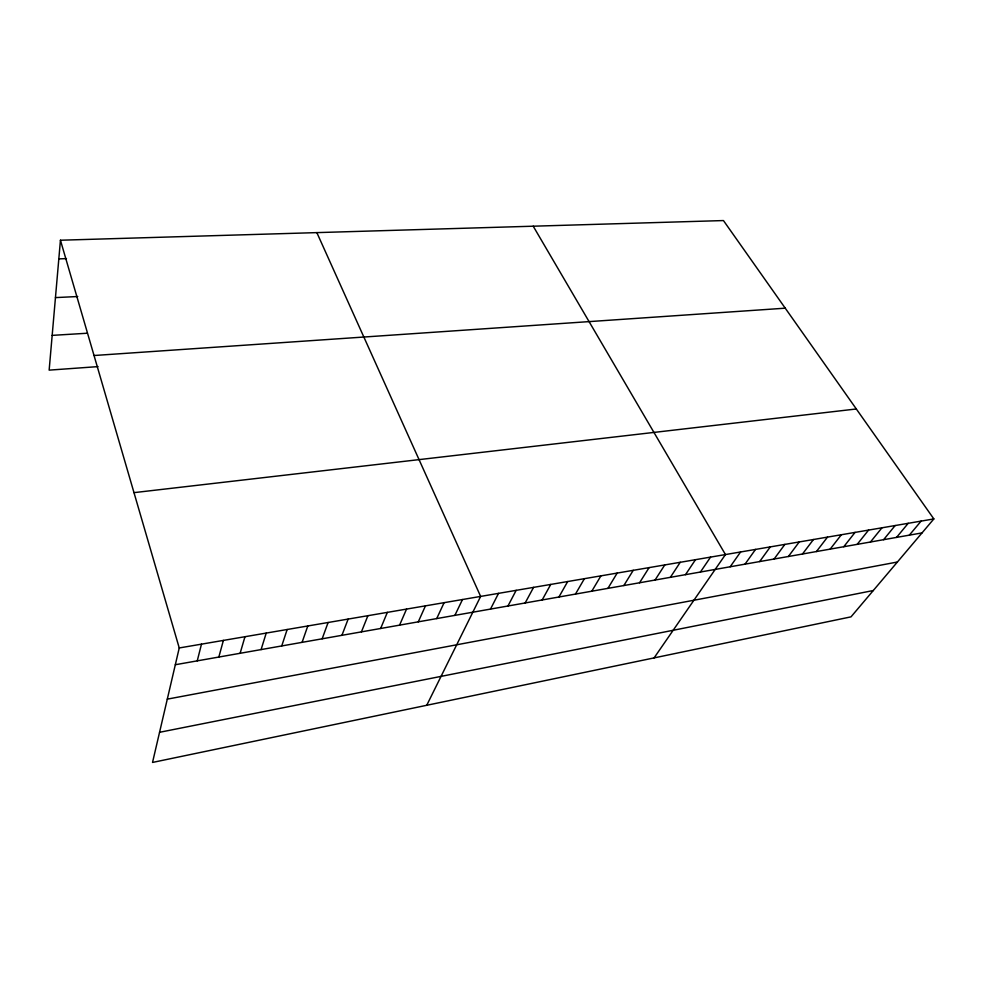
<?xml version="1.0" encoding="UTF-8"?>
<svg xmlns="http://www.w3.org/2000/svg" width="983" height="983" viewBox="0 0 983 983"><rect width="100%" height="100%" fill="white"/><g stroke="black" fill="none" stroke-linecap="round" stroke-linejoin="round"><path stroke-width="1.47" d="M60.442 240.221L179.238 647.957L152.525 762.439L851.008 616.857L933.85 518.926L723.451 220.561L60.442 240.221L49.15 370.136L98.03 366.61M197.251 660.859L201.478 644.16M218.84 657.037L223.387 640.412M240.122 653.29L244.964 636.726M261.085 649.591L266.221 633.089M281.74 645.942L287.159 629.501M302.088 642.341L307.79 625.974M322.154 638.803L328.113 622.497M341.924 635.313L348.154 619.081M361.425 631.872L367.9 615.702M380.642 628.481L387.351 612.372M399.589 625.139L406.544 609.091M418.279 621.834L425.455 605.86M436.71 618.577L444.107 602.665M454.883 615.37L462.501 599.519M426.733 705.29L480.638 596.423L316.845 232.615M490.505 609.091L498.528 593.363M507.953 606.007L516.161 590.341M525.168 602.972L533.572 587.367M542.161 599.974L550.75 584.43M558.922 597.013L567.683 581.531M575.473 594.088L584.406 578.68M591.803 591.201L600.908 575.854M607.924 588.362L617.189 573.064M623.836 585.549L633.249 570.324M639.54 582.784L649.112 567.609M655.047 580.044L664.778 564.93M670.369 577.34L680.236 562.288M685.495 574.662L695.497 559.683M700.424 572.032L710.562 557.103M654.088 657.897L725.454 554.559L533.216 226.201M730.185 566.773L740.592 551.967M745.016 564.156L755.534 549.411M759.65 561.576L770.291 546.892M774.1 559.02L784.864 544.398M788.378 556.501L799.253 541.94M802.472 554.019L813.469 539.507M816.406 551.561L827.502 537.111M830.168 549.128L841.362 534.74M843.758 546.732L855.063 532.393M857.188 544.361L868.591 530.083M870.459 542.014L881.96 527.797M883.582 539.704L895.157 525.536M896.545 537.406L908.206 523.3M909.349 535.145L921.108 521.101M159.565 732.298L873.285 590.525M167.294 699.146L897.393 562.018M175.33 664.729L922.017 532.909M179.238 647.957L933.85 518.926M133.983 492.643L856.328 408.977M94.036 355.514L785.233 308.183M52.173 335.375L86.787 333.262M55.453 297.603L77.731 296.522M58.82 258.885L66.463 258.615"/></g></svg>
